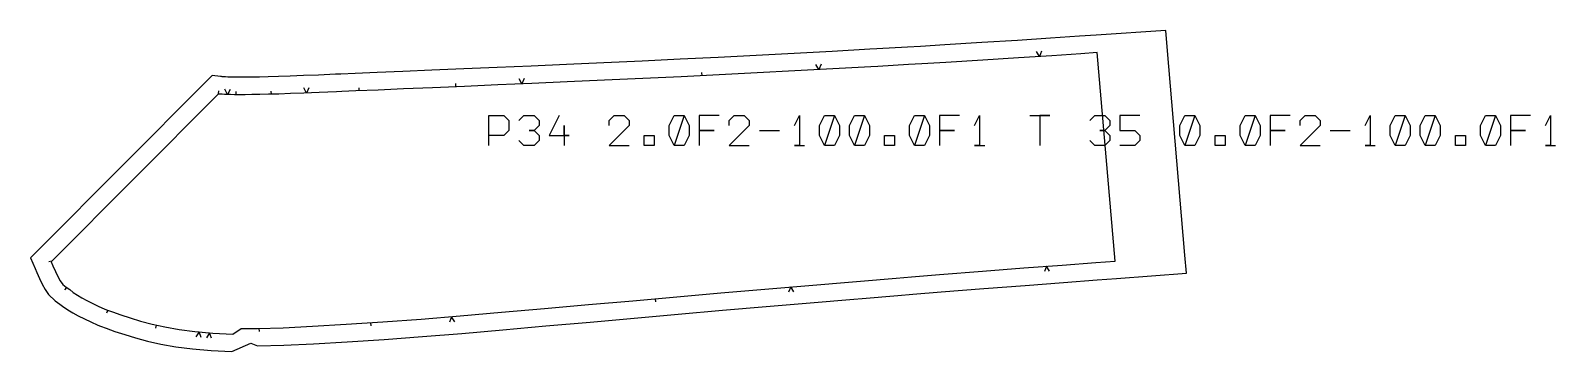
# Model space of a CAD drawing. Header units: metres. Extents: x -12 to 17699, y -154 to 17579.
# Drawn here: x -12 to 858, y 13527 to 13711 of the extents above; entities that cross this region are included whole.
import ezdxf

# ---------------------------------------------------------------- set-up
doc = ezdxf.new("R2010")
doc.units = ezdxf.units.M

msp = doc.modelspace()

# ---------------------------------------------------------------- linework, layer by layer
at = {"layer": 'Marge'}
msp.add_lwpolyline([(-9.62, 13574.858), (-8.653, 13572.542), (-7.142, 13569.15), (-5.597, 13565.989), (-3.88, 13562.948), (-1.932, 13560.064), (1.85, 13556.466), (4.59, 13554.565), (6.005, 13553.406), (9.076, 13551.353), (11.897, 13549.638), (15.077, 13547.879), (18.537, 13546.133), (22.231, 13544.396), (26.289, 13542.619), (27.798, 13541.978), (30.994, 13540.753), (35.99, 13538.981), (41.594, 13537.168), (47.73, 13535.337), (54.545, 13533.502), (62.213, 13531.758), (70.794, 13530.224), (80.327, 13528.97), (90.911, 13528.042), (102.705, 13527.499), (113.48, 13532.263), (117.395, 13530.686), (132.274, 13531.125), (149.242, 13531.944), (168.445, 13533.083), (189.519, 13534.46), (211.447, 13536.007), (233.844, 13537.838), (257.365, 13539.968), (281.935, 13542.166), (307.107, 13544.358), (332.314, 13546.569), (357.44, 13548.811), (382.613, 13551.071), (407.63, 13553.238), (432.694, 13555.323), (457.673, 13557.402), (462.305, 13557.793), (482.667, 13559.502), (491.349, 13560.216), (507.338, 13561.514), (531.716, 13563.427), (555.35, 13565.251), (577.239, 13566.918), (596.4, 13568.361), (607.38, 13569.188), (647.366, 13572.199), (646.484, 13582.552), (636.354, 13701.577), (635.565, 13710.847), (595.824, 13708.162), (586.363, 13707.523), (569.835, 13706.429), (550.952, 13705.206), (530.554, 13703.917), (509.497, 13702.62), (495.705, 13701.787), (488.218, 13701.34), (470.669, 13700.322), (466.704, 13700.094), (445.162, 13698.892), (423.497, 13697.717), (401.893, 13696.585), (380.192, 13695.49), (358.513, 13694.432), (336.731, 13693.4), (314.938, 13692.394), (293.679, 13691.44), (273.406, 13690.555), (254.084, 13689.724), (235.091, 13688.913), (216.839, 13688.137), (200.252, 13687.433), (185.674, 13686.815), (172.997, 13686.278), (164.945, 13685.939), (161.9, 13685.811), (152.122, 13685.406), (143.484, 13685.062), (135.877, 13684.776), (129.22, 13684.549), (123.439, 13684.38), (118.443, 13684.263), (114.097, 13684.192), (110.318, 13684.159), (107.056, 13684.158), (105.246, 13684.168), (104.417, 13684.175), (102.253, 13684.216), (100.484, 13684.269), (99.038, 13684.329), (97.934, 13684.388), (97.186, 13684.438), (96.696, 13684.477), (96.384, 13684.506), (96.245, 13684.522), (91.45, 13685.06), (88.045, 13681.642), (-7.476, 13585.77), (-12.198, 13581.031)], close=True, dxfattribs=at)
at = {"layer": 'Patron'}
msp.add_lwpolyline([(-0.392, 13578.712), (0.575, 13576.396), (1.99, 13573.226), (3.379, 13570.397), (4.8, 13567.913), (6.297, 13565.746), (8.175, 13564.213), (10.192, 13562.849), (12.219, 13561.242), (14.536, 13559.731), (17.078, 13558.191), (19.898, 13556.64), (23.026, 13555.068), (26.477, 13553.449), (30.294, 13551.782), (31.704, 13551.183), (34.553, 13550.098), (39.329, 13548.407), (44.665, 13546.685), (50.586, 13544.92), (57.141, 13543.159), (64.42, 13541.512), (72.542, 13540.07), (81.621, 13538.886), (91.775, 13538.005), (103.158, 13537.488), (108.04, 13540.654), (117.36, 13540.686), (131.977, 13541.121), (148.759, 13541.933), (167.852, 13543.066), (188.867, 13544.439), (210.743, 13545.982), (233.029, 13547.805), (256.462, 13549.928), (281.044, 13552.126), (306.239, 13554.32), (331.44, 13556.531), (356.552, 13558.771), (381.719, 13561.031), (406.767, 13563.201), (431.865, 13565.289), (456.844, 13567.368), (461.464, 13567.758), (481.831, 13569.467), (490.53, 13570.182), (506.529, 13571.481), (530.933, 13573.397), (554.58, 13575.222), (576.48, 13576.89), (595.649, 13578.332), (606.629, 13579.159), (596.498, 13698.185), (587.023, 13697.545), (570.482, 13696.449), (551.582, 13695.226), (531.169, 13693.936), (510.099, 13692.638), (496.301, 13691.805), (488.797, 13691.357), (471.244, 13690.339), (467.261, 13690.109), (445.703, 13688.906), (424.021, 13687.731), (402.397, 13686.598), (380.68, 13685.502), (358.986, 13684.443), (337.192, 13683.41), (315.386, 13682.404), (294.115, 13681.45), (273.835, 13680.564), (254.511, 13679.733), (235.516, 13678.922), (217.262, 13678.146), (200.675, 13677.442), (186.097, 13676.824), (173.418, 13676.287), (165.365, 13675.948), (162.313, 13675.819), (152.52, 13675.414), (143.859, 13675.069), (136.218, 13674.782), (129.514, 13674.554), (123.672, 13674.382), (118.606, 13674.265), (114.184, 13674.193), (110.322, 13674.159), (106.999, 13674.158), (105.157, 13674.168), (104.225, 13674.177), (101.949, 13674.22), (100.064, 13674.278), (98.494, 13674.344), (97.257, 13674.411), (96.368, 13674.471), (95.736, 13674.523), (95.268, 13674.568), (95.129, 13674.584)], close=True, dxfattribs=at)
at = {"layer": 'Repers points'}
for p, q in [((230.567, 13678.711), (230.49, 13680.51)), ((370.985, 13685.029), (370.897, 13686.827)), ((95.129, 13674.584), (95.33, 13676.373)), ((105.157, 13674.168), (105.173, 13675.968)), ((125.234, 13674.428), (125.182, 13676.227)), ((175.397, 13676.371), (175.32, 13678.169)), ((0, 13579.159), (-1.762, 13578.793)), ((8.262, 13564.154), (7.254, 13562.663)), ((8.262, 13564.154), (7.254, 13562.663)), ((344.228, 13557.672), (344.388, 13555.879)), ((31.895, 13551.111), (31.254, 13549.429)), ((59.512, 13542.622), (59.115, 13540.867)), ((118.156, 13540.71), (118.209, 13538.911)), ((181.794, 13543.977), (181.911, 13542.181))]:
    msp.add_line(p, q, dxfattribs=at)
at = {"layer": 'Repers suspente'}
for p, q in [((563.438, 13695.993), (561.748, 13698.89)), ((564.741, 13699.084), (563.438, 13695.993)), ((437.662, 13688.47), (436.002, 13691.385)), ((438.997, 13691.547), (437.662, 13688.47)), ((268.182, 13680.321), (266.555, 13683.254)), ((269.552, 13683.382), (268.182, 13680.321)), ((100.139, 13674.276), (98.73, 13677.32)), ((101.729, 13677.229), (100.139, 13674.276)), ((145.302, 13675.127), (143.684, 13678.064)), ((146.682, 13678.184), (145.302, 13675.127)), ((567.578, 13576.212), (566.31, 13573.106)), ((569.301, 13573.334), (567.578, 13576.212)), ((421.583, 13564.433), (420.337, 13561.319)), ((423.326, 13561.568), (421.583, 13564.433)), ((228.106, 13547.402), (226.856, 13544.29)), ((229.846, 13544.534), (228.106, 13547.402)), ((83.97, 13538.682), (82.217, 13535.823)), ((85.206, 13535.564), (83.97, 13538.682)), ((89.892, 13538.168), (88.138, 13535.309)), ((91.127, 13535.05), (89.892, 13538.168))]:
    msp.add_line(p, q, dxfattribs=at)
at = {"layer": 'Text'}
for p, q in [((249.388, 13645.206), (249.388, 13662.349)), ((249.388, 13662.349), (257.959, 13662.349)), ((257.959, 13662.349), (260.816, 13659.492)), ((266.531, 13659.492), (269.388, 13662.349)), ((269.388, 13662.349), (275.102, 13662.349)), ((275.102, 13662.349), (277.959, 13659.492)), ((289.388, 13662.349), (283.673, 13650.921)), ((317.959, 13659.492), (320.816, 13662.349)), ((320.816, 13662.349), (326.531, 13662.349)), ((326.531, 13662.349), (329.388, 13659.492)), ((352.245, 13656.635), (355.102, 13662.349)), ((355.102, 13662.349), (360.816, 13662.349)), ((360.816, 13662.349), (355.102, 13645.206)), ((360.816, 13662.349), (363.673, 13656.635)), ((380.816, 13662.349), (369.388, 13662.349)), ((369.388, 13662.349), (369.388, 13653.778)), ((386.531, 13659.492), (389.388, 13662.349)), ((389.388, 13662.349), (395.102, 13662.349)), ((395.102, 13662.349), (397.959, 13659.492)), ((423.673, 13656.635), (426.531, 13662.349)), ((426.531, 13662.349), (426.531, 13645.206)), ((437.959, 13656.635), (440.816, 13662.349)), ((440.816, 13662.349), (446.531, 13662.349)), ((446.531, 13662.349), (440.816, 13645.206)), ((446.531, 13662.349), (449.388, 13656.635)), ((455.102, 13656.635), (457.959, 13662.349)), ((457.959, 13662.349), (463.673, 13662.349)), ((463.673, 13662.349), (457.959, 13645.206)), ((463.673, 13662.349), (466.531, 13656.635)), ((489.388, 13656.635), (492.245, 13662.349)), ((492.245, 13662.349), (497.959, 13662.349)), ((497.959, 13662.349), (492.245, 13645.206)), ((497.959, 13662.349), (500.816, 13656.635)), ((517.959, 13662.349), (506.531, 13662.349)), ((506.531, 13662.349), (506.531, 13653.778)), ((526.531, 13656.635), (529.388, 13662.349)), ((529.388, 13662.349), (529.388, 13645.206)), ((557.959, 13662.349), (569.388, 13662.349)), ((569.388, 13662.349), (563.673, 13662.349)), ((563.673, 13662.349), (563.673, 13645.206)), ((592.245, 13659.492), (595.102, 13662.349)), ((595.102, 13662.349), (600.816, 13662.349)), ((600.816, 13662.349), (603.673, 13659.492)), ((620.816, 13662.349), (609.388, 13662.349)), ((609.388, 13662.349), (609.388, 13653.778)), ((643.673, 13656.635), (646.531, 13662.349)), ((646.531, 13662.349), (652.245, 13662.349)), ((652.245, 13662.349), (646.531, 13645.206)), ((652.245, 13662.349), (655.102, 13656.635)), ((677.959, 13656.635), (680.816, 13662.349)), ((680.816, 13662.349), (686.531, 13662.349)), ((686.531, 13662.349), (680.816, 13645.206)), ((686.531, 13662.349), (689.388, 13656.635)), ((706.531, 13662.349), (695.102, 13662.349)), ((695.102, 13662.349), (695.102, 13653.778)), ((712.245, 13659.492), (715.102, 13662.349)), ((715.102, 13662.349), (720.816, 13662.349)), ((720.816, 13662.349), (723.673, 13659.492)), ((749.388, 13656.635), (752.245, 13662.349)), ((752.245, 13662.349), (752.245, 13645.206)), ((763.673, 13656.635), (766.531, 13662.349)), ((766.531, 13662.349), (772.245, 13662.349)), ((772.245, 13662.349), (766.531, 13645.206)), ((772.245, 13662.349), (775.102, 13656.635)), ((780.816, 13656.635), (783.673, 13662.349)), ((783.673, 13662.349), (789.388, 13662.349)), ((789.388, 13662.349), (783.673, 13645.206)), ((789.388, 13662.349), (792.245, 13656.635)), ((815.102, 13656.635), (817.959, 13662.349)), ((817.959, 13662.349), (823.673, 13662.349)), ((823.673, 13662.349), (817.959, 13645.206)), ((823.673, 13662.349), (826.531, 13656.635)), ((843.673, 13662.349), (832.245, 13662.349)), ((832.245, 13662.349), (832.245, 13653.778)), ((852.245, 13656.635), (855.102, 13662.349)), ((855.102, 13662.349), (855.102, 13645.206)), ((260.816, 13653.778), (257.959, 13650.921)), ((260.816, 13659.492), (260.816, 13653.778)), ((275.102, 13653.778), (272.245, 13653.778)), ((272.245, 13653.778), (275.102, 13653.778)), ((277.959, 13656.635), (275.102, 13653.778)), ((275.102, 13653.778), (277.959, 13650.921)), ((277.959, 13659.492), (277.959, 13656.635)), ((292.245, 13650.921), (292.245, 13656.635)), ((292.245, 13656.635), (292.245, 13645.206)), ((317.959, 13656.635), (317.959, 13659.492)), ((329.388, 13656.635), (317.959, 13645.206)), ((329.388, 13659.492), (329.388, 13656.635)), ((352.245, 13650.921), (352.245, 13656.635)), ((363.673, 13656.635), (363.673, 13650.921)), ((369.388, 13653.778), (377.959, 13653.778)), ((377.959, 13653.778), (369.388, 13653.778)), ((369.388, 13653.778), (369.388, 13645.206)), ((386.531, 13656.635), (386.531, 13659.492)), ((397.959, 13656.635), (386.531, 13645.206)), ((397.959, 13659.492), (397.959, 13656.635)), ((403.673, 13653.778), (415.102, 13653.778)), ((437.959, 13650.921), (437.959, 13656.635)), ((449.388, 13656.635), (449.388, 13650.921)), ((455.102, 13650.921), (455.102, 13656.635)), ((466.531, 13656.635), (466.531, 13650.921)), ((489.388, 13650.921), (489.388, 13656.635)), ((500.816, 13656.635), (500.816, 13650.921)), ((506.531, 13653.778), (515.102, 13653.778)), ((515.102, 13653.778), (506.531, 13653.778)), ((506.531, 13653.778), (506.531, 13645.206)), ((600.816, 13653.778), (597.959, 13653.778)), ((597.959, 13653.778), (600.816, 13653.778)), ((603.673, 13656.635), (600.816, 13653.778)), ((600.816, 13653.778), (603.673, 13650.921)), ((603.673, 13659.492), (603.673, 13656.635)), ((609.388, 13653.778), (617.959, 13653.778)), ((617.959, 13653.778), (620.816, 13650.921)), ((643.673, 13650.921), (643.673, 13656.635)), ((655.102, 13656.635), (655.102, 13650.921)), ((677.959, 13650.921), (677.959, 13656.635)), ((689.388, 13656.635), (689.388, 13650.921)), ((695.102, 13653.778), (703.673, 13653.778)), ((703.673, 13653.778), (695.102, 13653.778)), ((695.102, 13653.778), (695.102, 13645.206)), ((712.245, 13656.635), (712.245, 13659.492)), ((723.673, 13656.635), (712.245, 13645.206)), ((723.673, 13659.492), (723.673, 13656.635)), ((729.388, 13653.778), (740.816, 13653.778)), ((763.673, 13650.921), (763.673, 13656.635)), ((775.102, 13656.635), (775.102, 13650.921)), ((780.816, 13650.921), (780.816, 13656.635)), ((792.245, 13656.635), (792.245, 13650.921)), ((815.102, 13650.921), (815.102, 13656.635)), ((826.531, 13656.635), (826.531, 13650.921)), ((832.245, 13653.778), (840.816, 13653.778)), ((840.816, 13653.778), (832.245, 13653.778)), ((832.245, 13653.778), (832.245, 13645.206)), ((257.959, 13650.921), (249.388, 13650.921)), ((269.388, 13645.206), (266.531, 13648.064)), ((275.102, 13645.206), (269.388, 13645.206)), ((277.959, 13648.064), (275.102, 13645.206)), ((277.959, 13650.921), (277.959, 13648.064)), ((283.673, 13650.921), (295.102, 13650.921)), ((295.102, 13650.921), (292.245, 13650.921)), ((317.959, 13645.206), (329.388, 13645.206)), ((337.959, 13650.921), (343.673, 13650.921)), ((337.959, 13645.206), (337.959, 13650.921)), ((343.673, 13645.206), (337.959, 13645.206)), ((343.673, 13650.921), (343.673, 13645.206)), ((355.102, 13645.206), (352.245, 13650.921)), ((360.816, 13645.206), (355.102, 13645.206)), ((363.673, 13650.921), (360.816, 13645.206)), ((386.531, 13645.206), (397.959, 13645.206)), ((426.531, 13645.206), (423.673, 13645.206)), ((423.673, 13645.206), (429.388, 13645.206)), ((440.816, 13645.206), (437.959, 13650.921)), ((446.531, 13645.206), (440.816, 13645.206)), ((449.388, 13650.921), (446.531, 13645.206)), ((457.959, 13645.206), (455.102, 13650.921)), ((463.673, 13645.206), (457.959, 13645.206)), ((466.531, 13650.921), (463.673, 13645.206)), ((475.102, 13650.921), (480.816, 13650.921)), ((475.102, 13645.206), (475.102, 13650.921)), ((480.816, 13645.206), (475.102, 13645.206)), ((480.816, 13650.921), (480.816, 13645.206)), ((492.245, 13645.206), (489.388, 13650.921)), ((497.959, 13645.206), (492.245, 13645.206)), ((500.816, 13650.921), (497.959, 13645.206)), ((529.388, 13645.206), (526.531, 13645.206)), ((526.531, 13645.206), (532.245, 13645.206)), ((595.102, 13645.206), (592.245, 13648.064)), ((600.816, 13645.206), (595.102, 13645.206)), ((603.673, 13648.064), (600.816, 13645.206)), ((603.673, 13650.921), (603.673, 13648.064)), ((617.959, 13645.206), (609.388, 13645.206)), ((620.816, 13648.064), (617.959, 13645.206)), ((620.816, 13650.921), (620.816, 13648.064)), ((646.531, 13645.206), (643.673, 13650.921)), ((652.245, 13645.206), (646.531, 13645.206)), ((655.102, 13650.921), (652.245, 13645.206)), ((663.673, 13650.921), (669.388, 13650.921)), ((663.673, 13645.206), (663.673, 13650.921)), ((669.388, 13645.206), (663.673, 13645.206)), ((669.388, 13650.921), (669.388, 13645.206)), ((680.816, 13645.206), (677.959, 13650.921)), ((686.531, 13645.206), (680.816, 13645.206)), ((689.388, 13650.921), (686.531, 13645.206)), ((712.245, 13645.206), (723.673, 13645.206)), ((752.245, 13645.206), (749.388, 13645.206)), ((749.388, 13645.206), (755.102, 13645.206)), ((766.531, 13645.206), (763.673, 13650.921)), ((772.245, 13645.206), (766.531, 13645.206)), ((775.102, 13650.921), (772.245, 13645.206)), ((783.673, 13645.206), (780.816, 13650.921)), ((789.388, 13645.206), (783.673, 13645.206)), ((792.245, 13650.921), (789.388, 13645.206)), ((800.816, 13650.921), (806.531, 13650.921)), ((800.816, 13645.206), (800.816, 13650.921)), ((806.531, 13645.206), (800.816, 13645.206)), ((806.531, 13650.921), (806.531, 13645.206)), ((817.959, 13645.206), (815.102, 13650.921)), ((823.673, 13645.206), (817.959, 13645.206)), ((826.531, 13650.921), (823.673, 13645.206)), ((855.102, 13645.206), (852.245, 13645.206)), ((852.245, 13645.206), (857.959, 13645.206))]:
    msp.add_line(p, q, dxfattribs=at)

doc.saveas('drawing.dxf')
